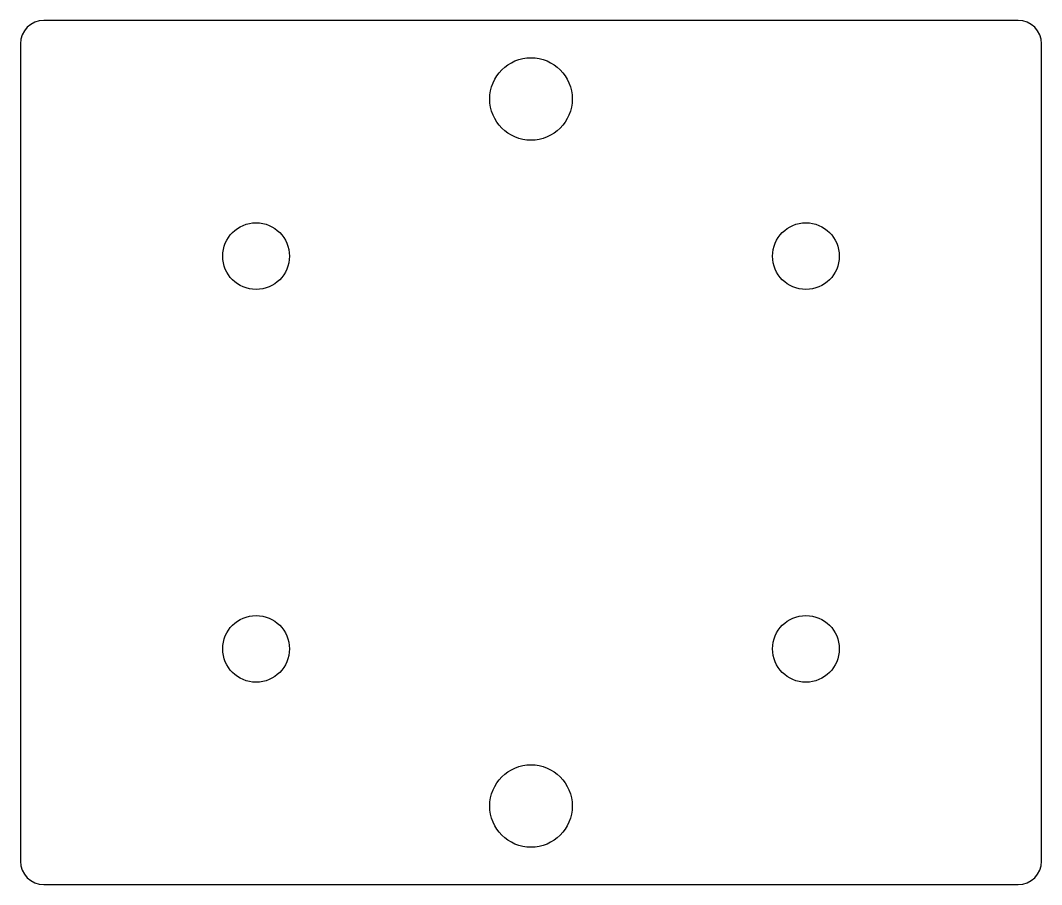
# Model space of a CAD drawing. Header units: millimetres. Extents: x -65 to 65, y -55 to 55.
import ezdxf

# ---------------------------------------------------------------- set-up
doc = ezdxf.new("R2010")
doc.units = ezdxf.units.MM

msp = doc.modelspace()

# ---------------------------------------------------------------- linework, layer by layer
for p, q in [((62, 55), (-62, 55)), ((-65, 52), (-65, -52)), ((65, -52), (65, 52)), ((-62, -55), (62, -55))]:
    msp.add_line(p, q)
for centre, radius in [((0, 45), 5.25), ((-35, 25), 4.25), ((35, 25), 4.25), ((-35, -25), 4.25), ((35, -25), 4.25), ((0, -45), 5.25)]:
    msp.add_circle(centre, radius)
for centre, start, end in [((-62, 52), 90, 180), ((62, 52), 0, 90), ((-62, -52), 180, 270), ((62, -52), -90, 0)]:
    msp.add_arc(centre, 3, start, end)

doc.saveas('drawing.dxf')
